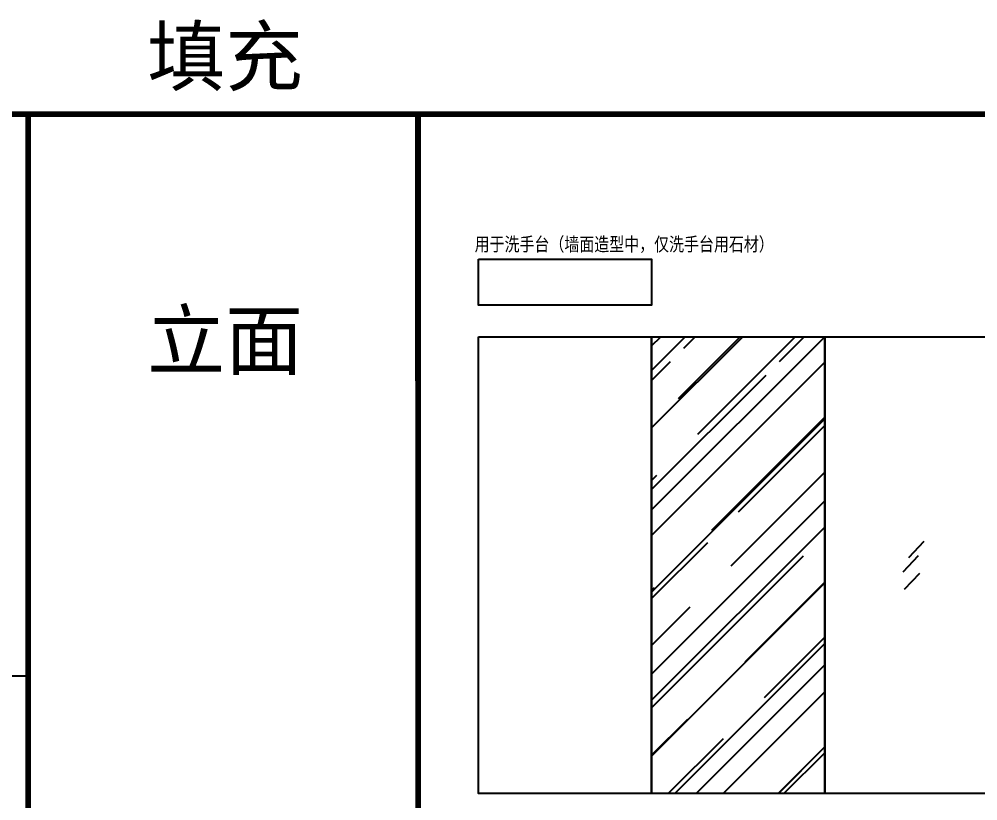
# Model space of a CAD drawing. Header units: millimetres. Extents: x -108767 to 78913, y -380878 to 1470.
# Drawn here: x -88543 to -80149, y -177605 to -170759 of the extents above; entities that cross this region are included whole.
import ezdxf

# ---------------------------------------------------------------- set-up
doc = ezdxf.new("R2010")
doc.units = ezdxf.units.MM
doc.header["$LTSCALE"] = 10
for name, color, linetype in [('NW-01-wall(原有墙体)', 255, 'Continuous'), ('NW-05-立面填充', 250, 'Continuous'), ('NW-完成面（用于平面）', 43, 'Continuous')]:
    doc.layers.add(name, color=color, linetype=linetype)
doc.styles.add('HZ', font='', dxfattribs={"width": 0.8})
doc.styles.add('黑体', font='', dxfattribs={"width": 0.8, "height": 3})
doc.styles.get('HZ').set_extended_font_data('SimSun')
doc.styles.get('黑体').set_extended_font_data('Microsoft YaHei')

msp = doc.modelspace()

# ---------------------------------------------------------------- hatches: boundary and pattern name
at = {"layer": 'NW-05-立面填充', "linetype": 'Continuous'}
h = msp.add_hatch(dxfattribs=at)
h.set_pattern_fill('AR-RROOF', color=250, scale=20, angle=45)
h.set_pattern_definition([(45, (-467221.67, -344466.6), (431.0523, 1149.4728), [7620, -1016, 2540, -508]), (45, (-466923.5, -343809.2), (-836.9599, 118.5394), [1524, -167.64, 3048, -381]), (45, (-467347.4, -343981.64), (1627.2224, 2108.56414), [4064, -711.2, 2032, -508])])
h.paths.add_polyline_path([(-83005.4, -173541.7), (-81488.6, -173541.7), (-81488.6, -177541.7), (-83005.4, -177541.7)])

# ---------------------------------------------------------------- linework, layer by layer
at = {"color": 1, "ltscale": 30}
msp.add_lwpolyline([(-105001.4, -182760.6), (-88463.9, -182760.6), (-88463.9, -171591), (-105001.4, -171591)], close=True, dxfattribs=at)
msp.add_lwpolyline([(-88463.9, -171591), (-70829.1, -171591), (-70829.1, -194049.4), (-88463.1, -194051.1)], dxfattribs=at)
at = {"linetype": 'Continuous'}
msp.add_lwpolyline([(-84522.3, -172861.5), (-83005.4, -172861.5), (-83005.4, -173263.9), (-84522.3, -173263.9)], close=True, dxfattribs=at)
at = {"linetype": 'Continuous', "elevation": 8.8}
for points in [[(-84522.3, -173541.7), (-83005.4, -173541.7), (-83005.4, -177541.7), (-84522.3, -177541.7)], [(-83005.4, -173541.7), (-81488.6, -173541.7), (-81488.6, -177541.7), (-83005.4, -177541.7)], [(-81488.6, -173541.7), (-79971.8, -173541.7), (-79971.8, -177541.7), (-81488.6, -177541.7)]]:
    msp.add_lwpolyline(points, close=True, dxfattribs=at)
at = {"layer": 'NW-01-wall(原有墙体)', "ltscale": 30}
msp.add_line((-85050.8, -171591), (-85050.8, -194050.7), dxfattribs=at)
at = {"layer": 'NW-05-立面填充', "color": 250, "linetype": 'Continuous'}
for points in [[(-80622.6, -175335.2), (-80755.5, -175476.5)], [(-80672.2, -175460.8), (-80805, -175602.1)], [(-80660.4, -175613.4), (-80793.3, -175754.7)]]:
    msp.add_lwpolyline(points, dxfattribs=at)
at = {"layer": 'NW-完成面（用于平面）', "color": 2, "const_width": 50}
msp.add_lwpolyline([(-105001.4, -171591), (-70829.1, -171591), (-70829.1, -194049.4), (-105001.4, -194049.4), (-105001.4, -171591)], dxfattribs=at)
at = {"layer": 'NW-完成面（用于平面）', "color": 2}
for points in [[(-88463.9, -171591, 50, 50, 0), (-88461.7, -194051.1, 10, 10, 0)], [(-85050.8, -171591, 50, 50, 0), (-85048.6, -194051.1, 10, 10, 0)]]:
    msp.add_lwpolyline(points, format="xyseb", dxfattribs=at)
msp.add_lwpolyline([(-105001.4, -182760.6), (-88463.9, -182760.6), (-88463.9, -176512.5), (-105001.4, -176512.5)], close=True, dxfattribs=at)

# ---------------------------------------------------------------- texts
at = {"color": 40, "style": '黑体'}
for s, p in [('填充', (-87421.1, -171334.9)), ('立面', (-87421.1, -173820.9))]:
    msp.add_text(s, height=500, dxfattribs=at).set_placement(p)
at = {"color": 77, "style": 'HZ', "width": 0.8}
msp.add_text('用于洗手台（墙面造型中，仅洗手台用石材）', height=120, dxfattribs=at).set_placement((-84554.9, -172790.2))

doc.saveas('drawing.dxf')
